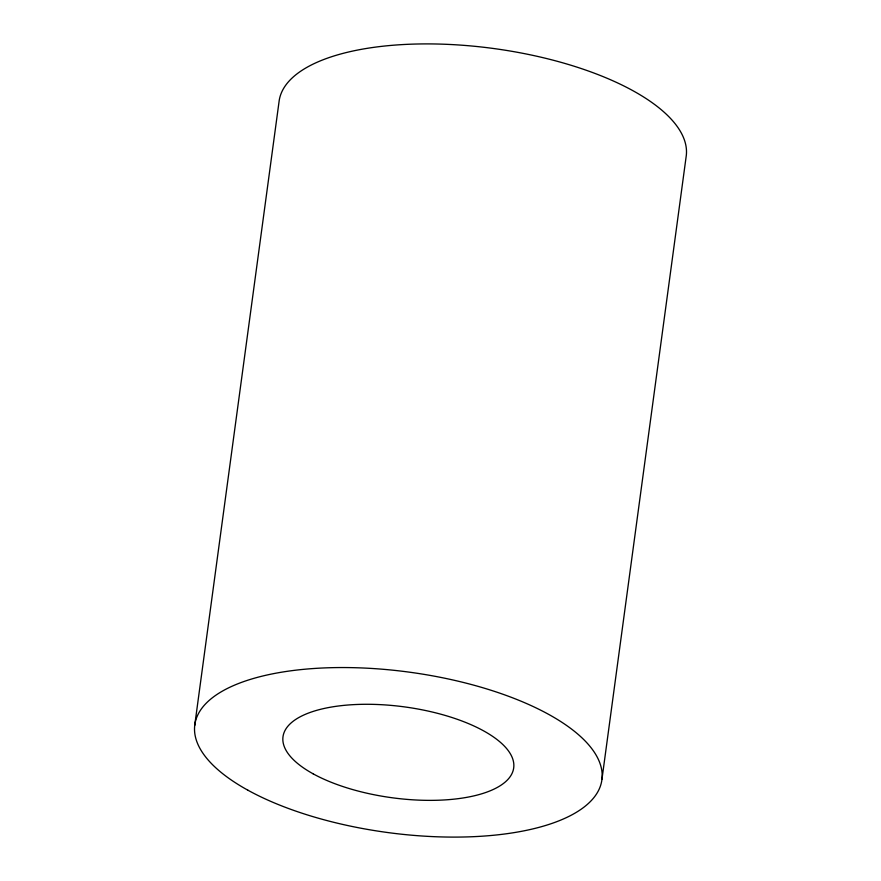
<?xml version="1.0" encoding="UTF-8"?>
<svg xmlns="http://www.w3.org/2000/svg" width="881" height="881" viewBox="0 0 881 881"><rect width="100%" height="100%" fill="white"/><g stroke="black" fill="none" stroke-linecap="round" stroke-linejoin="round"><path stroke-width="1.32" d="M194.701 725.504L279.024 101.855A205.405 80.92 7.7 0 1 491.73 48.257A205.405 80.92 7.7 0 1 686.299 155.496L601.976 779.145M313.107 773.804A116.402 45.856 7.7 0 0 508.48 778.804A116.402 45.856 7.7 0 0 373.434 704.371A116.402 45.856 7.7 0 0 313.107 773.804M247.935 790.224A205.405 80.92 7.7 0 0 592.693 799.045A205.405 80.92 7.7 0 0 354.393 667.699A205.405 80.92 7.7 0 0 247.935 790.224"/></g></svg>
